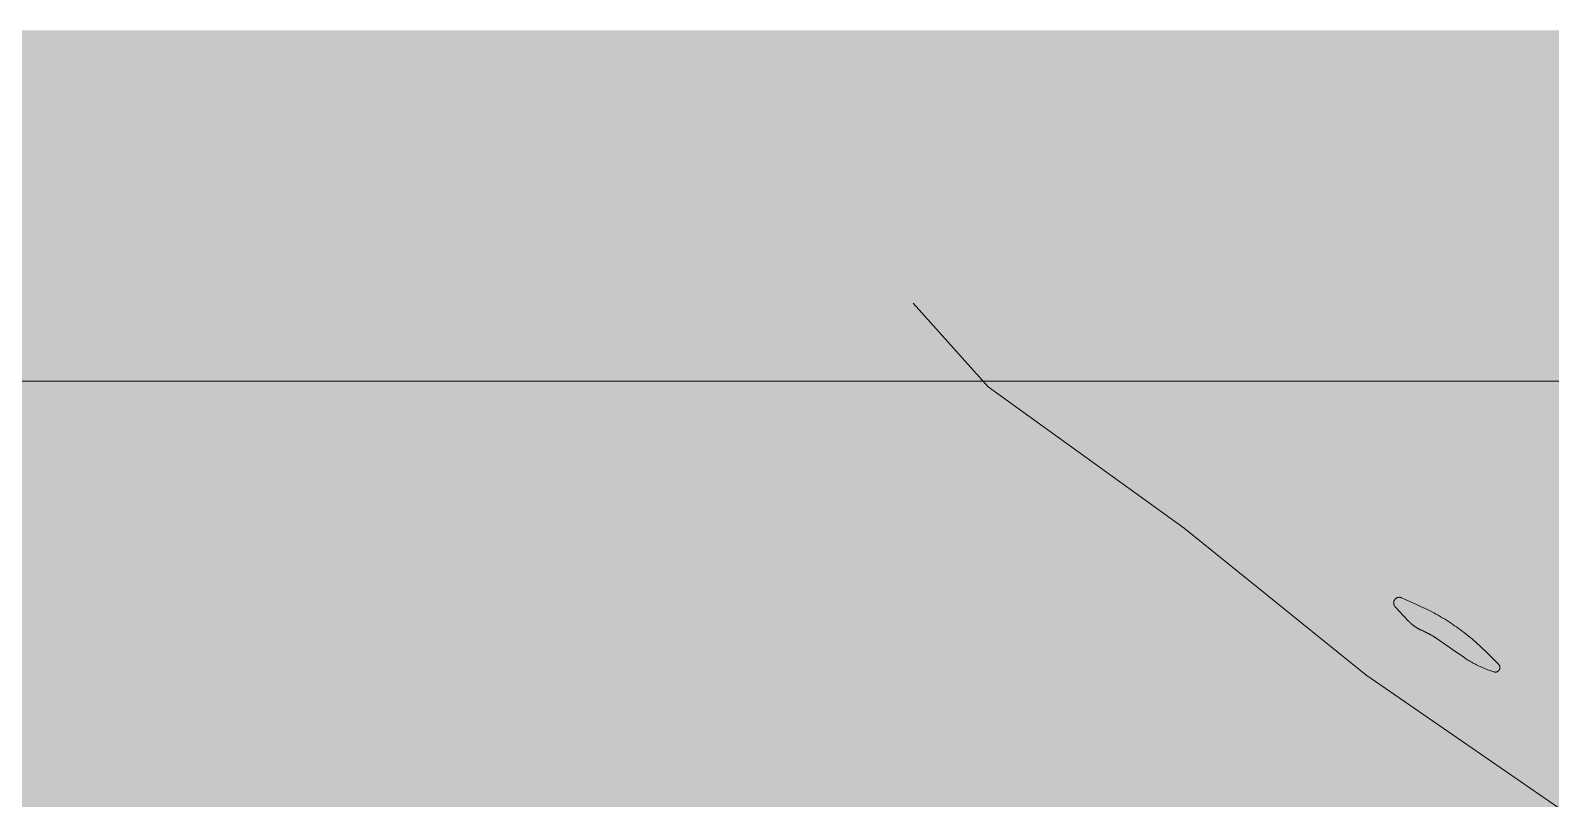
# Model space of a CAD drawing. Header units: metres. Extents: x 68582 to 69192, y 19191 to 19633.
# Drawn here: x 68777.5 to 68884.2, y 19574.3 to 19628.2 of the extents above; entities that cross this region are included whole.
import ezdxf

# ---------------------------------------------------------------- set-up
doc = ezdxf.new("R2010")
doc.units = ezdxf.units.M
doc.layers.get('0').update_dxf_attribs({"lineweight": 15})
doc.layers.add('Kasvillisuus', color=7, linetype='Continuous', lineweight=5)
doc.layers.add('None', color=7, linetype='Continuous', lineweight=5)

msp = doc.modelspace()

# ---------------------------------------------------------------- hatches: boundary and pattern name
at = {"true_color": 0xd1f0d1, "transparency": 33554687}
msp.add_hatch(color=254, dxfattribs=at).paths.add_polyline_path([(68588.12, 19191.44), (69192.3, 19191.44), (69192.3, 19628.23), (68588.12, 19628.23)], flags=0)
at = {"layer": 'None', "linetype": 'Continuous', "lineweight": 0, "true_color": 0xffffff, "transparency": 33554687}
msp.add_hatch(color=7, dxfattribs=at).paths.add_polyline_path([(68781.59, 19538.71), (68776.38, 19540.61), (68768.63, 19545.33), (68766.57, 19546.57), (68761.47, 19549.51), (68762.8, 19551.69), (68768.16, 19559.92), (68775.63, 19569.2), (68784.47, 19575.63), (68789.67, 19581.91), (68793.56, 19591.15), (68800.81, 19599.35), (68806.04, 19602.18), (68820.1, 19605.22), (68827.3, 19606.6), (68835.87, 19610.18), (68837.48, 19611.8), (68839.45, 19609.09), (68836.64, 19608.33), (68827.88, 19604.67), (68820.5, 19603.26), (68806.74, 19600.29), (68802.07, 19597.76), (68795.28, 19590.07), (68791.4, 19580.86), (68785.85, 19574.16), (68777.02, 19567.74), (68770.08, 19559.11), (68764.8, 19550.29), (68777.25, 19542.42), (68782.27, 19540.59)], flags=0)

# ---------------------------------------------------------------- linework, layer by layer
at = {"layer": 'Kasvillisuus'}
msp.add_lwpolyline([(68640.23, 19207.93), (69167.58, 19207.93), (69167.58, 19603.63), (68640.23, 19603.63)], close=True, dxfattribs=at)
at = {"layer": 'None', "color": 7, "linetype": 'Continuous', "lineweight": 5, "transparency": 33554687}
msp.add_lwpolyline([(68913.12, 19551.43), (68893.57, 19567.59), (68871.18, 19583.02), (68858.45, 19593.32), (68844.7, 19603.23), (68839.45, 19609.09)], dxfattribs=at)
msp.add_lwpolyline([(68877.28, 19584.8), (68878.07, 19584.25), (68878.11, 19584.22), (68878.16, 19584.18), (68878.21, 19584.15), (68878.26, 19584.12), (68878.31, 19584.08), (68878.36, 19584.05), (68878.41, 19584.02), (68878.46, 19583.99), (68878.51, 19583.96), (68878.57, 19583.93), (68878.62, 19583.9), (68878.67, 19583.87), (68878.72, 19583.84), (68878.77, 19583.81), (68878.83, 19583.79), (68878.88, 19583.76), (68878.93, 19583.73), (68878.99, 19583.7), (68879.04, 19583.68), (68879.09, 19583.65), (68879.15, 19583.63), (68879.2, 19583.6), (68879.26, 19583.58), (68879.31, 19583.56), (68879.36, 19583.53), (68879.42, 19583.51), (68879.48, 19583.49), (68879.53, 19583.46), (68879.59, 19583.44), (68879.64, 19583.42), (68879.7, 19583.4), (68879.75, 19583.38), (68880.17, 19583.23), (68880.2, 19583.23), (68880.22, 19583.22), (68880.25, 19583.22), (68880.27, 19583.22), (68880.3, 19583.22), (68880.33, 19583.22), (68880.35, 19583.23), (68880.38, 19583.23), (68880.4, 19583.24), (68880.43, 19583.26), (68880.45, 19583.27), (68880.47, 19583.29), (68880.49, 19583.3), (68880.51, 19583.32), (68880.53, 19583.34), (68880.54, 19583.36), (68880.56, 19583.39), (68880.57, 19583.41), (68880.58, 19583.44), (68880.58, 19583.46), (68880.59, 19583.49), (68880.59, 19583.52), (68880.59, 19583.54), (68880.59, 19583.57), (68880.58, 19583.6), (68880.58, 19583.62), (68880.57, 19583.65), (68880.56, 19583.67), (68880.55, 19583.69), (68880.53, 19583.72), (68880.52, 19583.74), (68880.5, 19583.76), (68879.53, 19584.72), (68879.4, 19584.84), (68879.28, 19584.96), (68879.16, 19585.08), (68879.03, 19585.2), (68878.9, 19585.31), (68878.77, 19585.42), (68878.64, 19585.54), (68878.51, 19585.65), (68878.38, 19585.76), (68878.25, 19585.86), (68878.11, 19585.97), (68877.98, 19586.07), (68877.84, 19586.18), (68877.7, 19586.28), (68877.56, 19586.38), (68877.42, 19586.47), (68877.28, 19586.57), (68877.14, 19586.67), (68876.99, 19586.76), (68876.85, 19586.85), (68876.7, 19586.94), (68876.55, 19587.03), (68876.41, 19587.12), (68876.26, 19587.2), (68876.11, 19587.28), (68875.96, 19587.37), (68875.81, 19587.45), (68875.65, 19587.53), (68875.5, 19587.6), (68875.35, 19587.68), (68875.19, 19587.75), (68875.03, 19587.82), (68874.74, 19587.95), (68873.7, 19588.43), (68873.67, 19588.44), (68873.64, 19588.45), (68873.6, 19588.45), (68873.57, 19588.46), (68873.54, 19588.46), (68873.5, 19588.46), (68873.47, 19588.45), (68873.44, 19588.45), (68873.4, 19588.44), (68873.37, 19588.42), (68873.34, 19588.41), (68873.31, 19588.39), (68873.29, 19588.37), (68873.26, 19588.35), (68873.24, 19588.32), (68873.22, 19588.3), (68873.2, 19588.27), (68873.18, 19588.24), (68873.17, 19588.21), (68873.16, 19588.18), (68873.15, 19588.14), (68873.15, 19588.11), (68873.14, 19588.08), (68873.15, 19588.04), (68873.15, 19588.01), (68873.16, 19587.98), (68873.16, 19587.94), (68873.18, 19587.91), (68873.19, 19587.88), (68873.21, 19587.85), (68873.23, 19587.83), (68873.25, 19587.8), (68874.17, 19586.82), (68874.19, 19586.79), (68874.22, 19586.76), (68874.24, 19586.74), (68874.27, 19586.71), (68874.3, 19586.68), (68874.32, 19586.66), (68874.35, 19586.63), (68874.38, 19586.61), (68874.41, 19586.58), (68874.44, 19586.56), (68874.47, 19586.54), (68874.5, 19586.51), (68874.53, 19586.49), (68874.56, 19586.47), (68874.59, 19586.44), (68874.62, 19586.42), (68874.65, 19586.4), (68874.68, 19586.38), (68874.71, 19586.36), (68874.74, 19586.34), (68874.77, 19586.32), (68874.81, 19586.3), (68874.84, 19586.28), (68874.87, 19586.26), (68874.9, 19586.24), (68874.94, 19586.23), (68874.97, 19586.21), (68875, 19586.19), (68875.04, 19586.18), (68875.07, 19586.16), (68875.11, 19586.14), (68875.14, 19586.13), (68875.18, 19586.11), (68875.21, 19586.1), (68875.24, 19586.08), (68875.28, 19586.07), (68875.31, 19586.05), (68875.35, 19586.04), (68875.38, 19586.02), (68875.42, 19586), (68875.45, 19585.99), (68875.48, 19585.97), (68875.52, 19585.95), (68875.55, 19585.93), (68875.59, 19585.92), (68875.62, 19585.9), (68875.65, 19585.88), (68875.69, 19585.86), (68875.72, 19585.84), (68875.75, 19585.83), (68875.78, 19585.81), (68875.82, 19585.79), (68875.85, 19585.77), (68875.88, 19585.75), (68875.92, 19585.73), (68875.95, 19585.71), (68875.98, 19585.69), (68876.01, 19585.67), (68876.04, 19585.65), (68876.08, 19585.63), (68876.11, 19585.61), (68876.14, 19585.59), (68876.17, 19585.57), (68876.2, 19585.54), (68876.49, 19585.34)], close=True, dxfattribs=at)

doc.saveas('drawing.dxf')
